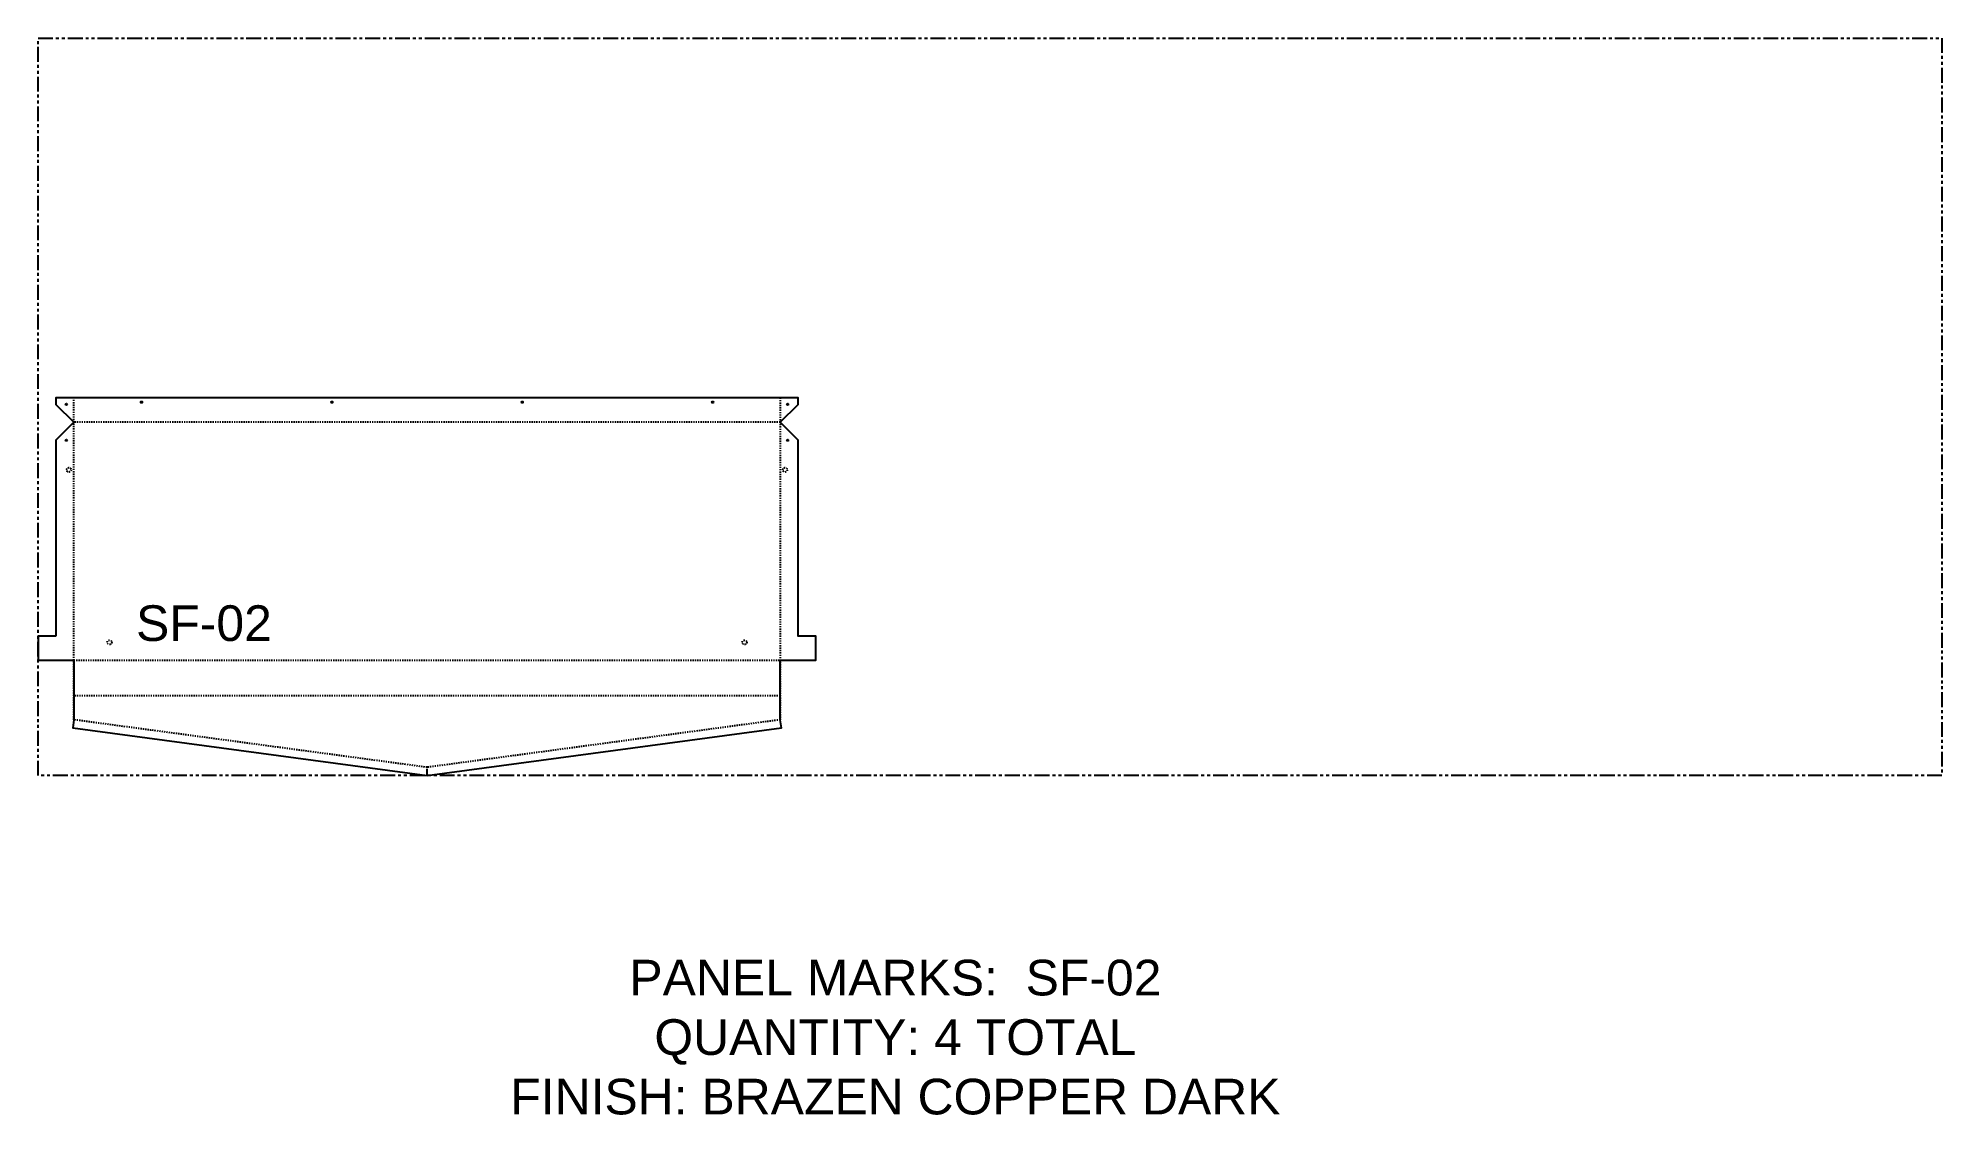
# Model space of a CAD drawing. Header units: inches. Extents: x 0 to 160, y -29 to 62.
import ezdxf

# ---------------------------------------------------------------- set-up
doc = ezdxf.new("R2010")
doc.units = ezdxf.units.IN
doc.header["$MEASUREMENT"] = 0
doc.linetypes.add('HIDDEN', pattern=[0.375, 0.25, -0.125])
doc.linetypes.add('PHANTOM', pattern=[2.5, 1.25, -0.25, 0.25, -0.25, 0.25, -0.25])
for name, color, linetype in [('CUT', 7, 'Continuous'), ('HOLES', 6, 'Continuous'), ('RELIEF', 82, 'Continuous'), ('ROUT', 1, 'HIDDEN'), ('SHEET', 5, 'PHANTOM'), ('TEXT', 2, 'PHANTOM'), ('WEEPS', 3, 'HIDDEN')]:
    doc.layers.add(name, color=color, linetype=linetype)
doc.styles.get("Standard").update_dxf_attribs({"font": 'arial.ttf'})

msp = doc.modelspace()

# ---------------------------------------------------------------- linework, layer by layer
at = {"layer": 'CUT'}
msp.add_lwpolyline([(1.5, 11.71), (0, 11.71), (0, 9.7), (3, 9.7), (3, 4.69), (2.91, 4.01), (32.69, 0), (62.47, 4.01), (62.37, 4.69), (62.37, 9.7), (65.37, 9.7), (65.37, 11.71), (63.87, 11.71), (63.87, 28.2), (62.37, 29.7), (63.87, 31.2), (63.87, 31.76), (1.5, 31.76), (1.5, 31.2), (3, 29.7), (1.5, 28.2)], close=True, dxfattribs=at)
at = {"layer": 'HOLES'}
for centre in [(2.38, 31.21), (8.69, 31.39), (24.69, 31.39), (40.69, 31.39), (56.69, 31.39), (63, 31.21), (2.38, 28.19), (63, 28.19)]:
    msp.add_circle(centre, 0.0625, dxfattribs=at)
at = {"layer": 'RELIEF'}
msp.add_line((32.69, 0), (32.69, 0.57), dxfattribs=at)
at = {"layer": 'ROUT', "ltscale": 0.25}
for p, q in [((62.37, 29.7), (3, 29.7)), ((62.37, 6.7), (3, 6.7))]:
    msp.add_line(p, q, dxfattribs=at)
for points in [[(62.37, 31.76), (62.37, 4.69), (32.69, 0.69), (3, 4.69), (3, 31.76)], [(0, 11.71), (0, 9.7), (65.37, 9.7), (65.37, 11.71)]]:
    msp.add_lwpolyline(points, dxfattribs=at)
at = {"layer": 'SHEET'}
msp.add_lwpolyline([(0, 62), (160, 62), (160, 0), (0, 0)], close=True, dxfattribs=at)
at = {"layer": 'WEEPS', "ltscale": 0.25}
for centre in [(2.59, 25.7), (62.78, 25.7), (6, 11.2), (59.37, 11.2)]:
    msp.add_circle(centre, 0.188, dxfattribs=at)

# ---------------------------------------------------------------- texts
at = {"layer": 'TEXT', "char_height": 3, "attachment_point": 5}
for s, width, insert in [('SF-02', 14.5192, (13.94, 12.79)), ('PANEL MARKS:  SF-02\\PQUANTITY: 4 TOTAL\\PFINISH: BRAZEN COPPER DARK', 199.7409, (72.05, -22.01))]:
    msp.add_mtext_dynamic_manual_height_columns(s, width=width, gutter_width=1, heights=[0], dxfattribs=dict(at, insert=insert))

doc.saveas('drawing.dxf')
